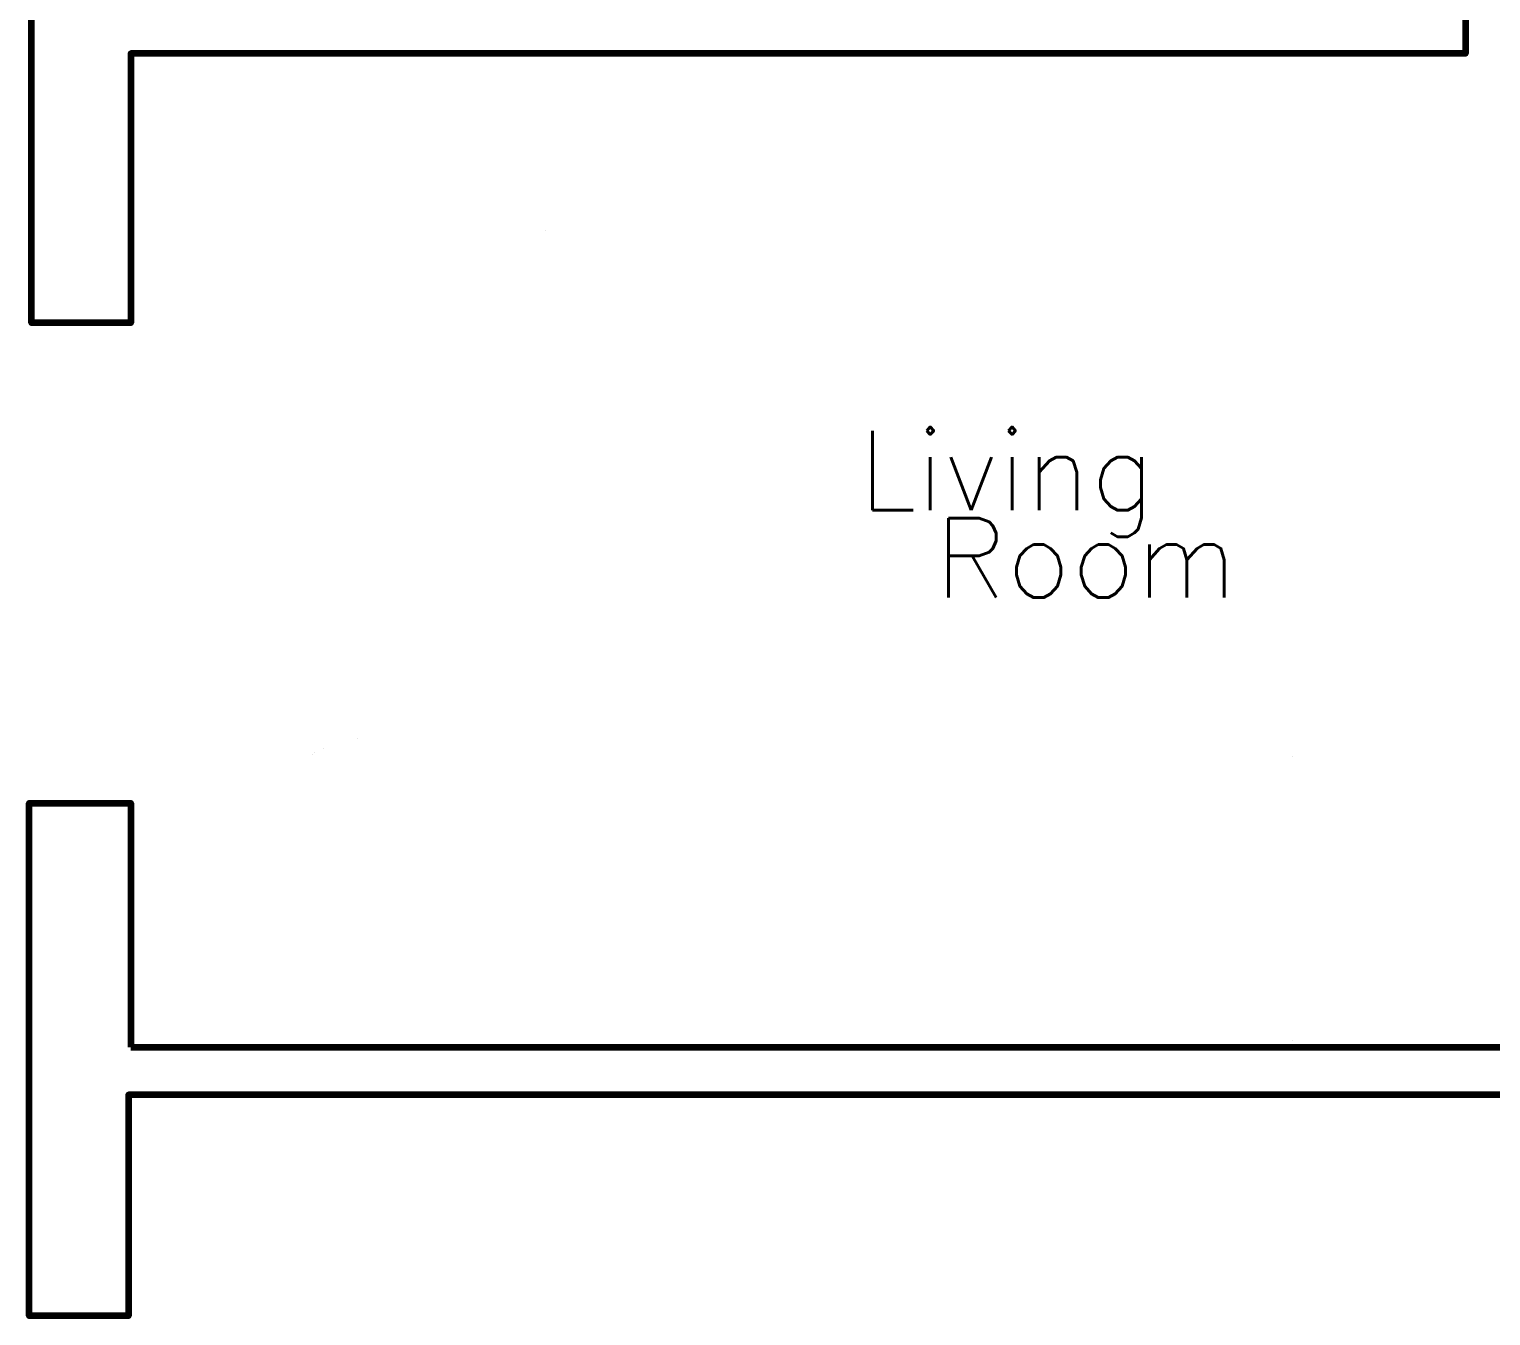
# Model space of a CAD drawing. Header units: metres. Extents: x -7.3 to 2.8, y -2.8 to 6.
# Drawn here: x -7.288 to -3.61, y -0.556 to 2.681 of the extents above; entities that cross this region are included whole.
import ezdxf
from ezdxf.enums import TextEntityAlignment as Align

# ---------------------------------------------------------------- set-up
doc = ezdxf.new("R2010")
doc.units = ezdxf.units.M
doc.header["$LTSCALE"] = 10
doc.layers.get('0').update_dxf_attribs({"linetype": 'CONTINUOUS', "lineweight": 100})
for name, color, linetype, lineweight in [('roomitems', 2, 'CONTINUOUS', 100), ('texts', 5, 'CONTINUOUS', 100), ('walls', 8, 'CONTINUOUS', 100), ('windows', 3, 'CONTINUOUS', 100)]:
    doc.layers.add(name, color=color, linetype=linetype, lineweight=lineweight)
doc.styles.get("Standard").update_dxf_attribs({"font": 'txt', "width": 0.75, "bigfont": 'bigfont.shx'})

# ---------------------------------------------------------------- blocks, each defined once
blk = doc.blocks.new('W-2-1')
at = {"color": 0}
for points, const_width in [([(-503.3, 60), (-604, 60)], 0.01), ([(-604, 60), (-604, 50)], 0.01), ([(-503.3, 60), (-604, 60)], 0.01), ([(-597.3, 60), (-604, 60)], 0.01), ([(-604, 60), (-604, 50)], 0.01), ([(-604, 50), (-604, 40)], 0.01), ([(-604, 50), (-604, 40)], 0.01), ([(-604, 40), (-604, 30)], 0.01), ([(-604, 40), (-604, 30)], 0.01), ([(-590.6, 60), (-597.3, 60)], 0.01), ([(-584, 60), (-590.6, 60)], 0.01), ([(-577.3, 60), (-584, 60)], 0.01), ([(-570.6, 60), (-577.3, 60)], 0.01), ([(-564, 60), (-570.6, 60)], 0.01), ([(-557.3, 60), (-564, 60)], 0.01), ([(-550.6, 60), (-557.3, 60)], 0.01), ([(-544, 60), (-550.6, 60)], 0.01), ([(-537.3, 60), (-544, 60)], 0.01), ([(-530.6, 60), (-537.3, 60)], 0.01), ([(-524, 60), (-530.6, 60)], 0.01), ([(-524, 60), (-524, 60)], 0.01), ([(-402.6, 60), (-503.3, 60)], 0.01), ([(-402.6, 60), (-503.3, 60)], 0.01), ([(-302, 60), (-402.6, 60)], 0.01), ([(-302, 60), (-402.6, 60)], 0.01), ([(-201.3, 60), (-302, 60)], 0.01), ([(-201.3, 60), (-302, 60)], 0.01), ([(-100.7, 60), (-201.3, 60)], 0.01), ([(-100.7, 60), (-201.3, 60)], 0.01), ([(0, 60), (-100.7, 60)], 0.01), ([(0, 60), (-100.7, 60)], 0.01), ([(100.7, 60), (0, 60)], 0.01), ([(100.7, 60), (0, 60)], 0.01), ([(201.3, 60), (100.7, 60)], 0.01), ([(201.3, 60), (100.7, 60)], 0.01), ([(302, 60), (201.3, 60)], 0.01), ([(302, 60), (201.3, 60)], 0.01), ([(402.6, 60), (302, 60)], 0.01), ([(402.6, 60), (302, 60)], 0.01), ([(503.3, 60), (402.6, 60)], 0.01), ([(503.3, 60), (402.6, 60)], 0.01), ([(604, 60), (503.3, 60)], 0.01), ([(604, 60), (503.3, 60)], 0.01), ([(530.6, 60), (524, 60)], 0.01), ([(537.3, 60), (530.6, 60)], 0.01), ([(544, 60), (537.3, 60)], 0.01), ([(550.6, 60), (544, 60)], 0.01), ([(557.3, 60), (550.6, 60)], 0.01), ([(564, 60), (557.3, 60)], 0.01), ([(570.6, 60), (564, 60)], 0.01), ([(577.3, 60), (570.6, 60)], 0.01), ([(584, 60), (577.3, 60)], 0.01), ([(590.6, 60), (584, 60)], 0.01), ([(597.3, 60), (590.6, 60)], 0.01), ([(604, 60), (597.3, 60)], 0.01), ([(604, 50), (604, 60)], 0.01), ([(604, 60), (604, 60)], 0.01), ([(604, 50), (604, 60)], 0.01), ([(604, 40), (604, 50)], 0.01), ([(604, 40), (604, 50)], 0.01), ([(604, 30), (604, 40)], 0.01), ([(604, 30), (604, 40)], 0.01), ([(-604, 30), (-604, 20)], 0.01), ([(-604, 30), (-604, 20)], 0.01), ([(-604, 20), (-604, 10)], 0.01), ([(-604, 20), (-604, 10)], 0.01), ([(-604, 10), (-604, 0)], 0.01), ([(-604, 10), (-604, 0)], 0.01), ([(-604, 0), (-604, -10)], 0.01), ([(-604, 0), (-604, 0)], 0.01), ([(-604, 0), (-503.3, 0)], 0.01), ([(-604, 0), (-604, -10)], 0.01), ([(-604, 0), (-604, 0)], 0.04), ([(-604, 0), (-597.3, 0)], 0.04), ([(-597.3, 0), (-590.6, 0)], 0.04), ([(-590.6, 0), (-584, 0)], 0.04), ([(-584, 0), (-577.3, 0)], 0.04), ([(-577.3, 0), (-570.6, 0)], 0.04), ([(-570.6, 0), (-564, 0)], 0.04), ([(-564, 0), (-557.3, 0)], 0.04), ([(-557.3, 0), (-550.6, 0)], 0.04), ([(-550.6, 0), (-544, 0)], 0.04), ([(-544, 0), (-537.3, 0)], 0.04), ([(-537.3, 0), (-530.6, 0)], 0.04), ([(-530.6, 0), (-524, 0)], 0.04), ([(-503.3, 0), (-402.6, 0)], 0.01), ([(-402.6, 0), (-302, 0)], 0.01), ([(-302, 0), (-201.3, 0)], 0.01), ([(-201.3, 0), (-100.7, 0)], 0.01), ([(-100.7, 0), (0, 0)], 0.01), ([(0, 0), (100.7, 0)], 0.01), ([(100.7, 0), (201.3, 0)], 0.01), ([(201.3, 0), (302, 0)], 0.01), ([(302, 0), (402.6, 0)], 0.01), ([(402.6, 0), (503.3, 0)], 0.01), ([(503.3, 0), (604, 0)], 0.01), ([(524, 0), (524, 0)], 0.04), ([(524, 0), (530.6, 0)], 0.04), ([(530.6, 0), (537.3, 0)], 0.04), ([(537.3, 0), (544, 0)], 0.04), ([(544, 0), (550.6, 0)], 0.04), ([(550.6, 0), (557.3, 0)], 0.04), ([(557.3, 0), (564, 0)], 0.04), ([(564, 0), (570.6, 0)], 0.04), ([(570.6, 0), (577.3, 0)], 0.04), ([(577.3, 0), (584, 0)], 0.04), ([(584, 0), (590.6, 0)], 0.04), ([(590.6, 0), (597.3, 0)], 0.04), ([(597.3, 0), (604, 0)], 0.04), ([(604, 20), (604, 30)], 0.01), ([(604, 20), (604, 30)], 0.01), ([(604, 10), (604, 20)], 0.01), ([(604, 10), (604, 20)], 0.01), ([(604, 0), (604, 10)], 0.01), ([(604, 0), (604, 10)], 0.01), ([(604, -10), (604, 0)], 0.01), ([(604, -10), (604, 0)], 0.01), ([(-604, -10), (-604, -20)], 0.01), ([(-604, -10), (-604, -20)], 0.01), ([(-604, -20), (-604, -30)], 0.01), ([(-604, -20), (-604, -30)], 0.01), ([(-604, -30), (-604, -40)], 0.01), ([(-604, -30), (-604, -40)], 0.01), ([(604, -20), (604, -10)], 0.01), ([(604, -20), (604, -10)], 0.01), ([(604, -30), (604, -20)], 0.01), ([(604, -30), (604, -20)], 0.01), ([(604, -40), (604, -30)], 0.01), ([(604, -40), (604, -30)], 0.01), ([(-604, -40), (-604, -50)], 0.01), ([(-604, -40), (-604, -50)], 0.01), ([(-604, -50), (-604, -60)], 0.01), ([(-604, -50), (-604, -60)], 0.01), ([(-604, -60), (-604, -60)], 0.01), ([(-604, -60), (-503.3, -60)], 0.01), ([(-604, -60), (-604, -60)], 0.01), ([(-604, -60), (-604, -60)], 0.01), ([(-604, -60), (-604, -60)], 0.01), ([(-604, -60), (-604, -60)], 0.01), ([(-604, -60), (-604, -60)], 0.01), ([(-604, -60), (-604, -60)], 0.01), ([(-604, -60), (-604, -60)], 0.01), ([(-604, -60), (-604, -60)], 0.01), ([(-604, -60), (-604, -60)], 0.01), ([(-604, -60), (-604, -60)], 0.01), ([(-604, -60), (-604, -60)], 0.01), ([(-604, -60), (-604, -60)], 0.01), ([(-604, -60), (-604, -60)], 0.01), ([(-604, -60), (-604, -60)], 0.01), ([(-604, -60), (-604, -60)], 0.01), ([(-604, -60), (-503.3, -60)], 0.01), ([(-604, -60), (-597.3, -60)], 0.01), ([(-597.3, -60), (-590.6, -60)], 0.01), ([(-590.6, -60), (-584, -60)], 0.01), ([(-584, -60), (-577.3, -60)], 0.01), ([(-577.3, -60), (-570.6, -60)], 0.01), ([(-570.6, -60), (-564, -60)], 0.01), ([(-564, -60), (-557.3, -60)], 0.01), ([(-557.3, -60), (-550.6, -60)], 0.01), ([(-550.6, -60), (-544, -60)], 0.01), ([(-544, -60), (-537.3, -60)], 0.01), ([(-537.3, -60), (-530.6, -60)], 0.01), ([(-530.6, -60), (-524, -60)], 0.01), ([(-503.3, -60), (-402.6, -60)], 0.01), ([(-503.3, -60), (-402.6, -60)], 0.01), ([(-402.6, -60), (-302, -60)], 0.01), ([(-402.6, -60), (-302, -60)], 0.01), ([(-302, -60), (-201.3, -60)], 0.01), ([(-302, -60), (-201.3, -60)], 0.01), ([(-201.3, -60), (-100.7, -60)], 0.01), ([(-201.3, -60), (-100.7, -60)], 0.01), ([(-100.7, -60), (0, -60)], 0.01), ([(-100.7, -60), (0, -60)], 0.01), ([(0, -60), (100.7, -60)], 0.01), ([(0, -60), (100.7, -60)], 0.01), ([(100.7, -60), (201.3, -60)], 0.01), ([(100.7, -60), (201.3, -60)], 0.01), ([(201.3, -60), (302, -60)], 0.01), ([(201.3, -60), (302, -60)], 0.01), ([(302, -60), (402.6, -60)], 0.01), ([(302, -60), (402.6, -60)], 0.01), ([(402.6, -60), (503.3, -60)], 0.01), ([(402.6, -60), (503.3, -60)], 0.01), ([(503.3, -60), (604, -60)], 0.01), ([(503.3, -60), (604, -60)], 0.01), ([(524, -60), (524, -60)], 0.01), ([(524, -60), (530.6, -60)], 0.01), ([(530.6, -60), (537.3, -60)], 0.01), ([(537.3, -60), (544, -60)], 0.01), ([(544, -60), (550.6, -60)], 0.01), ([(550.6, -60), (557.3, -60)], 0.01), ([(557.3, -60), (564, -60)], 0.01), ([(564, -60), (570.6, -60)], 0.01), ([(570.6, -60), (577.3, -60)], 0.01), ([(577.3, -60), (584, -60)], 0.01), ([(584, -60), (590.6, -60)], 0.01), ([(590.6, -60), (597.3, -60)], 0.01), ([(597.3, -60), (604, -60)], 0.01), ([(604, -50), (604, -40)], 0.01), ([(604, -50), (604, -40)], 0.01), ([(604, -60), (604, -50)], 0.01), ([(604, -60), (604, -50)], 0.01)]:
    blk.add_lwpolyline(points, dxfattribs=dict(at, const_width=const_width))
blk = doc.blocks.new('F-2-0')
at = {"color": 0, "const_width": 0.01}
for points in [[(-1235.6, 369), (-1236.4, 365.1)], [(-1234.3, 372.6), (-1235.6, 369)], [(-1232.5, 376), (-1234.3, 372.6)], [(-1230.3, 379.2), (-1232.5, 376)], [(-1227.6, 382), (-1230.3, 379.2)], [(-1224.6, 384.5), (-1227.6, 382)], [(-1221.3, 386.6), (-1224.6, 384.5)], [(-1217.7, 388.3), (-1221.3, 386.6)], [(-1213.8, 389.6), (-1217.7, 388.3)], [(-1209.6, 390.3), (-1213.8, 389.6)], [(-1205.3, 390.6), (-1209.6, 390.3)], [(-1199.7, 390.6), (-1205.3, 390.6)], [(-1194, 390.6), (-1199.7, 390.6)], [(-1188.4, 390.6), (-1194, 390.6)], [(-1182.7, 390.6), (-1188.4, 390.6)], [(-1177.1, 390.6), (-1182.7, 390.6)], [(-1171.4, 390.6), (-1177.1, 390.6)], [(-1165.8, 390.6), (-1171.4, 390.6)], [(-1160.1, 390.6), (-1165.8, 390.6)], [(-1154.5, 390.6), (-1160.1, 390.6)], [(-1148.8, 390.6), (-1154.5, 390.6)], [(-1143.2, 390.6), (-1148.8, 390.6)], [(-1137.5, 390.6), (-1143.2, 390.6)], [(-1137.5, 390.6), (-1137.5, 390.6)], [(-1137.5, 390.6), (-948.1, 390.6)], [(-1137.5, 382.8), (-1137.5, 390.6)], [(-1137.5, 390.6), (-1137.5, 390.6)], [(-1137.5, 390.6), (-1137.5, 390.6)], [(-1137.5, 328), (-1137.5, 390.6)], [(-1137.5, 375), (-1137.5, 382.8)], [(-1137.5, 367.2), (-1137.5, 375)], [(-948.1, 390.6), (-758.6, 390.6)], [(-758.6, 390.6), (-569.1, 390.6)], [(-569.1, 390.6), (-379.6, 390.6)], [(-379.6, 390.6), (-190.1, 390.6)], [(-190.1, 390.6), (-0.6, 390.6)], [(-0.6, 390.6), (188.9, 390.6)], [(188.9, 390.6), (378.3, 390.6)], [(378.3, 390.6), (567.8, 390.6)], [(567.8, 390.6), (757.3, 390.6)], [(757.3, 390.6), (946.8, 390.6)], [(946.8, 390.6), (1136.3, 390.6)], [(1136.3, 390.6), (1136.3, 382.8)], [(1136.3, 382.8), (1136.3, 375)], [(1136.3, 375), (1136.3, 367.2)], [(1137.5, 328), (1137.5, 390.6)], [(1137.5, 390.6), (1143.2, 390.6)], [(1143.2, 390.6), (1148.8, 390.6)], [(1148.8, 390.6), (1154.5, 390.6)], [(1154.5, 390.6), (1160.1, 390.6)], [(1160.1, 390.6), (1165.8, 390.6)], [(1165.8, 390.6), (1171.4, 390.6)], [(1171.4, 390.6), (1177.1, 390.6)], [(1177.1, 390.6), (1182.7, 390.6)], [(1182.7, 390.6), (1188.4, 390.6)], [(1188.4, 390.6), (1194, 390.6)], [(1194, 390.6), (1199.7, 390.6)], [(1199.7, 390.6), (1205.3, 390.6)], [(1205.3, 390.6), (1209.6, 390.3)], [(1209.6, 390.3), (1213.8, 389.6)], [(1213.8, 389.6), (1217.7, 388.3)], [(1217.7, 388.3), (1221.3, 386.6)], [(1221.3, 386.6), (1224.6, 384.5)], [(1224.6, 384.5), (1227.6, 382)], [(1227.6, 382), (1230.3, 379.2)], [(1230.3, 379.2), (1232.5, 376)], [(1232.5, 376), (1234.3, 372.6)], [(1234.3, 372.6), (1235.6, 369)], [(1235.6, 369), (1236.4, 365.1)], [(-1236.4, 365.1), (-1236.7, 361)], [(-1236.7, 361), (-1236.7, 303.4)], [(-1137.5, 359.4), (-1137.5, 367.2)], [(-1137.5, 351.6), (-1137.5, 359.4)], [(-1137.5, 343.8), (-1137.5, 351.6)], [(-1137.5, 336), (-1137.5, 343.8)], [(-1137.5, 328.3), (-1137.5, 336)], [(1136.3, 367.2), (1136.3, 359.4)], [(1136.3, 359.4), (1136.3, 351.6)], [(1136.3, 351.6), (1136.3, 343.8)], [(1136.3, 343.8), (1136.3, 336)], [(1136.3, 336), (1136.3, 328.3)], [(1236.4, 365.1), (1236.7, 361)], [(1236.7, 361), (1236.7, 303.4)], [(-1236.7, 303.4), (-1236.7, 245.8)], [(-1137.5, 320.5), (-1137.5, 328.3)], [(-1137.5, 265.3), (-1137.5, 328)], [(-1137.5, 312.7), (-1137.5, 320.5)], [(-1137.5, 304.9), (-1137.5, 312.7)], [(-1137.5, 297.1), (-1137.5, 304.9)], [(-948.1, 297.1), (-1137.5, 297.1)], [(-1137.5, 297.1), (-1137.5, 297.1)], [(-1137.5, 297.1), (-948.1, 297.1)], [(-1137.4, 297.1), (-1137.5, 297.1)], [(-1137.5, 297.1), (-1137.5, 297.1)], [(-1137.5, 297.1), (-1137.5, 297.1)], [(-1137.3, 297.1), (-1137.4, 297.1)], [(-1137.2, 297.1), (-1137.3, 297.1)], [(-1137.1, 297.1), (-1137.2, 297.1)], [(-1137, 297.1), (-1137.1, 297.1)], [(-1136.9, 297.1), (-1137, 297.1)], [(-1136.8, 297.1), (-1136.9, 297.1)], [(-1136.7, 297.1), (-1136.8, 297.1)], [(-1136.6, 297.1), (-1136.7, 297.1)], [(-1136.5, 297.1), (-1136.6, 297.1)], [(-1136.4, 297.1), (-1136.5, 297.1)], [(-1136.3, 297.1), (-1136.4, 297.1)], [(-1136.3, 242.3), (-1136.3, 297.1)], [(-1136.3, 297.1), (-1136.3, 297.1)], [(-1136.3, 297.1), (-1136.3, 297.1)], [(-1136.3, 297.1), (-1136.3, 297.1)], [(-1136.3, 297.1), (-1136.3, 297.1)], [(-1136.3, 297.1), (-1136.3, 297.1)], [(-1136.3, 297.1), (-1136.3, 297.1)], [(-1136.3, 297.1), (-1136.3, 297.1)], [(-1136.3, 297.1), (-1136.3, 297.1)], [(-1136.3, 297.1), (-1136.3, 297.1)], [(-1136.3, 297.1), (-1136.3, 297.1)], [(-1136.3, 297.1), (-1136.3, 297.1)], [(-1136.3, 297.1), (-1136.3, 297.1)], [(-758.6, 297.1), (-948.1, 297.1)], [(-948.1, 297.1), (-758.6, 297.1)], [(-569.1, 297.1), (-758.6, 297.1)], [(-758.6, 297.1), (-569.1, 297.1)], [(-379.6, 297.1), (-569.1, 297.1)], [(-569.1, 297.1), (-379.6, 297.1)], [(-190.1, 297.1), (-379.6, 297.1)], [(-379.6, 297.1), (-190.1, 297.1)], [(-379.2, 239.8), (-379.2, 297.1)], [(-0.6, 297.1), (-190.1, 297.1)], [(-190.1, 297.1), (-0.6, 297.1)], [(188.9, 297.1), (-0.6, 297.1)], [(-0.6, 297.1), (188.9, 297.1)], [(378.3, 297.1), (188.9, 297.1)], [(188.9, 297.1), (378.3, 297.1)], [(567.8, 297.1), (378.3, 297.1)], [(378.3, 297.1), (567.8, 297.1)], [(379.2, 239.8), (379.2, 297.1)], [(757.3, 297.1), (567.8, 297.1)], [(567.8, 297.1), (757.3, 297.1)], [(946.8, 297.1), (757.3, 297.1)], [(757.3, 297.1), (946.8, 297.1)], [(1136.3, 297.1), (946.8, 297.1)], [(946.8, 297.1), (1136.3, 297.1)], [(1136.3, 328.3), (1136.3, 320.5)], [(1136.3, 320.5), (1136.3, 312.7)], [(1136.3, 312.7), (1136.3, 304.9)], [(1136.3, 304.9), (1136.3, 297.1)], [(1136.3, 297.1), (1136.3, 242.3)], [(1137.5, 265.3), (1137.5, 328)], [(1236.7, 303.4), (1236.7, 245.8)], [(-1137.5, 202.7), (-1137.5, 265.3)], [(1137.5, 202.7), (1137.5, 265.3)], [(-1236.7, 245.8), (-1236.7, 188.2)], [(-1136.3, 187.6), (-1136.3, 242.3)], [(-379.2, 182.5), (-379.2, 239.8)], [(379.2, 182.5), (379.2, 239.8)], [(1136.3, 242.3), (1136.3, 187.6)], [(1236.7, 245.8), (1236.7, 188.2)], [(-1236.7, 188.2), (-1236.7, 130.6)], [(-1137.5, 140.1), (-1137.5, 202.7)], [(-1136.3, 132.9), (-1136.3, 187.6)], [(1136.3, 187.6), (1136.3, 132.9)], [(1137.5, 140.1), (1137.5, 202.7)], [(1236.7, 188.2), (1236.7, 130.6)], [(-379.2, 125.2), (-379.2, 182.5)], [(379.2, 125.2), (379.2, 182.5)], [(-1236.7, 130.6), (-1236.7, 73)], [(-1137.5, 77.4), (-1137.5, 140.1)], [(-1136.3, 78.1), (-1136.3, 132.9)], [(-379.2, 67.9), (-379.2, 125.2)], [(379.2, 67.9), (379.2, 125.2)], [(1136.3, 132.9), (1136.3, 78.1)], [(1137.5, 77.4), (1137.5, 140.1)], [(1236.7, 130.6), (1236.7, 73)], [(-1137.5, 14.8), (-1137.5, 77.4)], [(-1136.3, 23.4), (-1136.3, 78.1)], [(1136.3, 78.1), (1136.3, 23.4)], [(1137.5, 14.8), (1137.5, 77.4)], [(-1236.7, 73), (-1236.7, 15.4)], [(-379.2, 10.6), (-379.2, 67.9)], [(379.2, 10.6), (379.2, 67.9)], [(1236.7, 73), (1236.7, 15.4)], [(-1236.7, 15.4), (-1236.7, -42.2)], [(-1137.5, -47.8), (-1137.5, 14.8)], [(-1136.3, -31.4), (-1136.3, 23.4)], [(-379.2, -46.8), (-379.2, 10.6)], [(379.2, -46.8), (379.2, 10.6)], [(1136.3, 23.4), (1136.3, -31.4)], [(1137.5, -47.8), (1137.5, 14.8)], [(1236.7, 15.4), (1236.7, -42.2)], [(-1136.3, -86.1), (-1136.3, -31.4)], [(1136.3, -31.4), (1136.3, -86.1)], [(-1236.7, -42.2), (-1236.7, -99.8)], [(-1137.5, -110.5), (-1137.5, -47.8)], [(-379.2, -104.1), (-379.2, -46.8)], [(379.2, -104.1), (379.2, -46.8)], [(1137.5, -110.5), (1137.5, -47.8)], [(1236.7, -42.2), (1236.7, -99.8)], [(-1236.7, -99.8), (-1236.7, -157.4)], [(-1136.3, -140.9), (-1136.3, -86.1)], [(-379.2, -161.4), (-379.2, -104.1)], [(379.2, -161.4), (379.2, -104.1)], [(1136.3, -86.1), (1136.3, -140.9)], [(1236.7, -99.8), (1236.7, -157.4)], [(-1137.5, -173.1), (-1137.5, -110.5)], [(-1136.3, -195.6), (-1136.3, -140.9)], [(1136.3, -140.9), (1136.3, -195.6)], [(1137.5, -173.1), (1137.5, -110.5)], [(-1236.7, -157.4), (-1236.7, -215)], [(-1137.5, -235.7), (-1137.5, -173.1)], [(-379.2, -218.7), (-379.2, -161.4)], [(379.2, -218.7), (379.2, -161.4)], [(1137.5, -235.7), (1137.5, -173.1)], [(1236.7, -157.4), (1236.7, -215)], [(-1236.7, -215), (-1236.7, -272.6)], [(-1136.3, -250.3), (-1136.3, -195.6)], [(-379.2, -276), (-379.2, -218.7)], [(379.2, -276), (379.2, -218.7)], [(1136.3, -195.6), (1136.3, -250.3)], [(1236.7, -215), (1236.7, -272.6)], [(-1137.5, -298.4), (-1137.5, -235.7)], [(-1136.3, -305.1), (-1136.3, -250.3)], [(1136.3, -250.3), (1136.3, -305.1)], [(1137.5, -298.4), (1137.5, -235.7)], [(-1236.7, -272.6), (-1236.7, -330.2)], [(-379.2, -333.3), (-379.2, -276)], [(379.2, -333.3), (379.2, -276)], [(1236.7, -272.6), (1236.7, -330.2)], [(-1236.7, -330.2), (-1236.4, -334.3)], [(-1137.5, -361), (-1137.5, -298.4)], [(-1136.3, -359.8), (-1136.3, -305.1)], [(1136.3, -305.1), (1136.3, -359.8)], [(1137.5, -361), (1137.5, -298.4)], [(1236.7, -330.2), (1236.4, -334.3)], [(-1236.4, -334.3), (-1235.6, -338.2)], [(-1235.6, -338.2), (-1234.3, -341.8)], [(-1234.3, -341.8), (-1232.5, -345.3)], [(-1232.5, -345.3), (-1230.3, -348.4)], [(-1230.3, -348.4), (-1227.6, -351.2)], [(-1227.6, -351.2), (-1224.6, -353.7)], [(-1224.6, -353.7), (-1221.3, -355.8)], [(-1221.3, -355.8), (-1217.7, -357.5)], [(-1217.7, -357.5), (-1213.8, -358.8)], [(-1213.8, -358.8), (-1209.6, -359.6)], [(-1209.6, -359.6), (-1205.3, -359.8)], [(-1205.3, -359.8), (-1205.3, -359.9)], [(-1205.3, -359.9), (-1205.3, -360)], [(-1205.3, -360), (-1205.3, -360.1)], [(-1205.3, -360.1), (-1205.3, -360.2)], [(-1205.3, -360.2), (-1205.3, -360.3)], [(-1205.3, -360.3), (-1205.3, -360.4)], [(-1205.3, -360.4), (-1205.3, -360.5)], [(-1205.3, -360.5), (-1205.3, -360.6)], [(-1205.3, -360.6), (-1205.3, -360.7)], [(-1205.3, -360.7), (-1205.3, -360.8)], [(-1205.3, -360.8), (-1205.3, -360.9)], [(-1205.3, -360.9), (-1205.3, -361)], [(-1205.3, -361), (-1205.3, -361)], [(-1205.3, -361), (-1199.7, -361)], [(-1205.3, -361), (-1205.3, -361)], [(-1205.3, -361), (-1205.3, -361)], [(-1199.7, -361), (-1194, -361)], [(-1194, -361), (-1188.4, -361)], [(-1188.4, -361), (-1182.7, -361)], [(-1182.7, -361), (-1177.1, -361)], [(-1177.1, -361), (-1171.4, -361)], [(-1171.4, -361), (-1165.8, -361)], [(-1165.8, -361), (-1160.1, -361)], [(-1160.1, -361), (-1154.5, -361)], [(-1154.5, -361), (-1148.8, -361)], [(-1148.8, -361), (-1143.2, -361)], [(-1143.2, -361), (-1137.5, -361)], [(-1136, -363.9), (-1136.3, -359.8)], [(-1135.2, -367.8), (-1136, -363.9)], [(-1133.8, -371.4), (-1135.2, -367.8)], [(-379.2, -390.6), (-379.2, -333.3)], [(379.2, -390.6), (379.2, -333.3)], [(1135.2, -367.8), (1133.8, -371.4)], [(1136, -363.9), (1135.2, -367.8)], [(1136.3, -359.8), (1136, -363.9)], [(1143.2, -361), (1137.5, -361)], [(1148.8, -361), (1143.2, -361)], [(1154.5, -361), (1148.8, -361)], [(1160.1, -361), (1154.5, -361)], [(1165.8, -361), (1160.1, -361)], [(1171.4, -361), (1165.8, -361)], [(1177.1, -361), (1171.4, -361)], [(1182.7, -361), (1177.1, -361)], [(1188.4, -361), (1182.7, -361)], [(1194, -361), (1188.4, -361)], [(1199.7, -361), (1194, -361)], [(1205.3, -361), (1199.7, -361)], [(1209.6, -359.6), (1205.3, -359.8)], [(1205.3, -359.8), (1205.3, -359.9)], [(1205.3, -359.9), (1205.3, -360)], [(1205.3, -360), (1205.3, -360.1)], [(1205.3, -360.1), (1205.3, -360.2)], [(1205.3, -360.2), (1205.3, -360.3)], [(1205.3, -360.3), (1205.3, -360.4)], [(1205.3, -360.4), (1205.3, -360.5)], [(1205.3, -360.5), (1205.3, -360.6)], [(1205.3, -360.6), (1205.3, -360.7)], [(1205.3, -360.7), (1205.3, -360.8)], [(1205.3, -360.8), (1205.3, -360.9)], [(1205.3, -360.9), (1205.3, -361)], [(1205.3, -361), (1205.3, -361)], [(1205.3, -361), (1205.3, -361)], [(1205.3, -361), (1205.3, -361)], [(1213.8, -358.8), (1209.6, -359.6)], [(1217.7, -357.5), (1213.8, -358.8)], [(1221.3, -355.8), (1217.7, -357.5)], [(1224.6, -353.7), (1221.3, -355.8)], [(1227.6, -351.2), (1224.6, -353.7)], [(1230.3, -348.4), (1227.6, -351.2)], [(1232.5, -345.3), (1230.3, -348.4)], [(1234.3, -341.8), (1232.5, -345.3)], [(1235.6, -338.2), (1234.3, -341.8)], [(1236.4, -334.3), (1235.6, -338.2)], [(-1132, -374.9), (-1133.8, -371.4)], [(-1129.8, -378), (-1132, -374.9)], [(-1127.2, -380.8), (-1129.8, -378)], [(-1124.2, -383.3), (-1127.2, -380.8)], [(-1120.8, -385.4), (-1124.2, -383.3)], [(-1117.2, -387.1), (-1120.8, -385.4)], [(-1113.3, -388.4), (-1117.2, -387.1)], [(-1109.2, -389.1), (-1113.3, -388.4)], [(-1104.9, -389.4), (-1109.2, -389.1)], [(-920.7, -389.4), (-1104.9, -389.4)], [(-736.6, -389.4), (-920.7, -389.4)], [(-552.4, -389.4), (-736.6, -389.4)], [(-368.3, -389.4), (-552.4, -389.4)], [(-379.2, -390.6), (-379.2, -390.6)], [(-184.1, -389.4), (-368.3, -389.4)], [(0, -389.4), (-184.1, -389.4)], [(184.1, -389.4), (0, -389.4)], [(368.3, -389.4), (184.1, -389.4)], [(552.4, -389.4), (368.3, -389.4)], [(379.2, -390.6), (379.2, -390.6)], [(736.6, -389.4), (552.4, -389.4)], [(920.7, -389.4), (736.6, -389.4)], [(1104.9, -389.4), (920.7, -389.4)], [(1109.2, -389.1), (1104.9, -389.4)], [(1113.3, -388.4), (1109.2, -389.1)], [(1117.2, -387.1), (1113.3, -388.4)], [(1120.8, -385.4), (1117.2, -387.1)], [(1124.2, -383.3), (1120.8, -385.4)], [(1127.2, -380.8), (1124.2, -383.3)], [(1129.8, -378), (1127.2, -380.8)], [(1132, -374.9), (1129.8, -378)], [(1133.8, -371.4), (1132, -374.9)]]:
    blk.add_lwpolyline(points, dxfattribs=at)
blk = doc.blocks.new('F-2-1')
at = {"color": 0, "const_width": 0.01}
for points in [[(-1051.3, 210), (-1051.3, 210)], [(-1051.3, 210), (-876.1, 210)], [(-1051.3, 176.7), (-1051.3, 210)], [(-1051.3, 210), (-1051.3, 210)], [(-1051.3, 210), (-1051.3, 210)], [(-876.1, 210), (-700.9, 210)], [(-700.9, 210), (-525.7, 210)], [(-525.7, 210), (-350.4, 210)], [(-350.4, 210), (-175.2, 210)], [(-175.2, 210), (0, 210)], [(0, 210), (175.2, 210)], [(175.2, 210), (350.4, 210)], [(350.4, 210), (525.7, 210)], [(525.7, 210), (700.9, 210)], [(700.9, 210), (876.1, 210)], [(876.1, 210), (1051.3, 210)], [(1051.3, 210), (1051.3, 176.7)], [(-1051.3, 143.3), (-1051.3, 176.7)], [(1051.3, 176.7), (1051.3, 143.3)], [(-1051.3, 110), (-1051.3, 143.3)], [(1051.3, 143.3), (1051.3, 110)], [(-1051.3, 76.7), (-1051.3, 110)], [(-1051.3, 43.3), (-1051.3, 76.7)], [(1051.3, 110), (1051.3, 76.7)], [(1051.3, 76.7), (1051.3, 43.3)], [(-1051.3, 10), (-1051.3, 43.3)], [(1051.3, 43.3), (1051.3, 10)], [(-1051.3, -23.3), (-1051.3, 10)], [(1051.3, 10), (1051.3, -23.3)], [(-1051.3, -56.7), (-1051.3, -23.3)], [(1051.3, -23.3), (1051.3, -56.7)], [(-1051.3, -90), (-1051.3, -56.7)], [(1051.3, -56.7), (1051.3, -90)], [(-1051.3, -123.3), (-1051.3, -90)], [(1051.3, -90), (1051.3, -123.3)], [(-1051.3, -156.7), (-1051.3, -123.3)], [(1051.3, -123.3), (1051.3, -156.7)], [(-1051.3, -190), (-1051.3, -156.7)], [(1051.3, -156.7), (1051.3, -190)], [(-876.1, -190), (-1051.3, -190)], [(-1051.3, -190), (-1051.3, -190)], [(-1051.3, -190), (-876.1, -190)], [(-1051.3, -191.7), (-1051.3, -190)], [(-1051.3, -190), (-1051.3, -190)], [(-1051.3, -190), (-1051.3, -190)], [(-1051.3, -193.3), (-1051.3, -191.7)], [(-1051.3, -195), (-1051.3, -193.3)], [(-1051.3, -196.7), (-1051.3, -195)], [(-1051.3, -198.3), (-1051.3, -196.7)], [(-1051.3, -200), (-1051.3, -198.3)], [(-1051.3, -201.7), (-1051.3, -200)], [(-1051.3, -203.3), (-1051.3, -201.7)], [(-1051.3, -205), (-1051.3, -203.3)], [(-1051.3, -206.7), (-1051.3, -205)], [(-1051.3, -208.3), (-1051.3, -206.7)], [(-1051.3, -210), (-1051.3, -208.3)], [(-876.1, -210), (-1051.3, -210)], [(-700.9, -190), (-876.1, -190)], [(-876.1, -190), (-700.9, -190)], [(-700.9, -210), (-876.1, -210)], [(-710.2, -220.3), (-710, -219.6)], [(-710.2, -221), (-710.2, -220.3)], [(-710, -219.6), (-709.8, -219)], [(-709.8, -219), (-709.5, -218.4)], [(-709.5, -218.4), (-709.1, -217.8)], [(-709.1, -217.8), (-708.6, -217.4)], [(-708.6, -217.4), (-708.1, -217)], [(-708.1, -217), (-707.5, -216.6)], [(-707.5, -216.6), (-706.8, -216.4)], [(-706.8, -216.4), (-706, -216.2)], [(-706, -216.2), (-705.2, -216)], [(-705.2, -216), (-704.4, -216)], [(-704.4, -216), (-704.4, -216)], [(-704.4, -216), (-702.8, -216)], [(-704.4, -216), (-704.4, -216)], [(-704.4, -216), (-704.4, -216)], [(-704.4, -216), (-704.4, -216)], [(-704.4, -216), (-704.4, -216)], [(-704.4, -216), (-704.4, -216)], [(-704.4, -216), (-704.4, -216)], [(-704.4, -216), (-704.4, -216)], [(-704.4, -216), (-704.4, -216)], [(-704.4, -216), (-704.4, -216)], [(-704.4, -216), (-704.4, -216)], [(-704.4, -216), (-704.4, -216)], [(-704.4, -216), (-704.4, -216)], [(-704.4, -216), (-704.4, -216)], [(-704.4, -216), (-704.4, -216)], [(-702.8, -216), (-701.3, -216)], [(-701.3, -216), (-699.7, -216)], [(-525.7, -190), (-700.9, -190)], [(-700.9, -190), (-525.7, -190)], [(-525.7, -210), (-700.9, -210)], [(-700.9, -210), (-700.9, -210)], [(-700.9, -210), (-699.9, -210)], [(-700.9, -210.5), (-700.9, -210)], [(-700.9, -210), (-700.9, -210)], [(-700.9, -210), (-700.9, -210)], [(-700.9, -211), (-700.9, -210.5)], [(-700.9, -211.5), (-700.9, -211)], [(-700.9, -212), (-700.9, -211.5)], [(-700.9, -212.5), (-700.9, -212)], [(-700.9, -213), (-700.9, -212.5)], [(-700.9, -213.5), (-700.9, -213)], [(-700.9, -214), (-700.9, -213.5)], [(-700.9, -214.5), (-700.9, -214)], [(-700.9, -215), (-700.9, -214.5)], [(-700.9, -215.5), (-700.9, -215)], [(-700.9, -216), (-700.9, -215.5)], [(-699.9, -216), (-700.9, -216)], [(-699.9, -210), (-698.9, -210)], [(-698.9, -216), (-699.9, -216)], [(-699.7, -216), (-698.2, -216)], [(-698.9, -210), (-698, -210)], [(-698, -216), (-698.9, -216)], [(-698.2, -216), (-696.6, -216)], [(-698, -210), (-697, -210)], [(-697, -216), (-698, -216)], [(-697, -210), (-696, -210)], [(-696, -216), (-697, -216)], [(-696.6, -216), (-695, -216)], [(-696, -210), (-695, -210)], [(-695, -216), (-696, -216)], [(-695, -210), (-694.1, -210)], [(-694.1, -216), (-695, -216)], [(-695, -216), (-693.5, -216)], [(-694.1, -210), (-693.1, -210)], [(-693.1, -216), (-694.1, -216)], [(-693.5, -216), (-691.9, -216)], [(-693.1, -210), (-692.1, -210)], [(-692.1, -216), (-693.1, -216)], [(-692.1, -210), (-691.1, -210)], [(-691.1, -216), (-692.1, -216)], [(-691.9, -216), (-690.4, -216)], [(-691.1, -210), (-690.2, -210)], [(-690.2, -216), (-691.1, -216)], [(-690.4, -216), (-688.8, -216)], [(-690.2, -210), (-689.2, -210)], [(-689.2, -216), (-690.2, -216)], [(-689.2, -210), (-689.2, -210.5)], [(-689.2, -210.5), (-689.2, -211)], [(-689.2, -211), (-689.2, -211.5)], [(-689.2, -211.5), (-689.2, -212)], [(-689.2, -212), (-689.2, -212.5)], [(-689.2, -212.5), (-689.2, -213)], [(-689.2, -213), (-689.2, -213.5)], [(-689.2, -213.5), (-689.2, -214)], [(-689.2, -214), (-689.2, -214.5)], [(-689.2, -214.5), (-689.2, -215)], [(-689.2, -215), (-689.2, -215.5)], [(-689.2, -215.5), (-689.2, -216)], [(-688.8, -216), (-687.2, -216)], [(-687.2, -216), (-685.7, -216)], [(-685.7, -216), (-684.8, -216)], [(-684.8, -216), (-684, -216.2)], [(-684, -216.2), (-683.3, -216.4)], [(-683.3, -216.4), (-682.6, -216.6)], [(-682.6, -216.6), (-682, -217)], [(-682, -217), (-681.5, -217.4)], [(-681.5, -217.4), (-681, -217.8)], [(-681, -217.8), (-680.6, -218.4)], [(-680.6, -218.4), (-680.3, -219)], [(-680.3, -219), (-680, -219.6)], [(-680, -219.6), (-679.9, -220.3)], [(-679.9, -220.3), (-679.9, -221)], [(-350.4, -190), (-525.7, -190)], [(-525.7, -190), (-350.4, -190)], [(-350.4, -210), (-525.7, -210)], [(-175.2, -190), (-350.4, -190)], [(-350.4, -190), (-175.2, -190)], [(-175.2, -210), (-350.4, -210)], [(-338.8, -191.7), (-338.8, -190)], [(-338.8, -193.3), (-338.8, -191.7)], [(-338.8, -195), (-338.8, -193.3)], [(-338.8, -196.7), (-338.8, -195)], [(-338.8, -198.3), (-338.8, -196.7)], [(-338.8, -200), (-338.8, -198.3)], [(-338.8, -201.7), (-338.8, -200)], [(-338.8, -203.3), (-338.8, -201.7)], [(-338.8, -205), (-338.8, -203.3)], [(-338.8, -206.7), (-338.8, -205)], [(-338.8, -208.3), (-338.8, -206.7)], [(-338.8, -210), (-338.8, -208.3)], [(-338.8, -210), (-338.8, -210)], [(-275.7, -221), (-275.6, -220.3)], [(-275.6, -220.3), (-275.5, -219.6)], [(-275.5, -219.6), (-275.3, -219)], [(-275.3, -219), (-274.9, -218.4)], [(-274.9, -218.4), (-274.5, -217.8)], [(-274.5, -217.8), (-274.1, -217.4)], [(-274.1, -217.4), (-273.5, -217)], [(-273.5, -217), (-272.9, -216.6)], [(-272.9, -216.6), (-272.2, -216.4)], [(-272.2, -216.4), (-271.5, -216.2)], [(-271.5, -216.2), (-270.7, -216)], [(-270.7, -216), (-269.8, -216)], [(-269.8, -216), (-269.8, -216)], [(-269.8, -216), (-268.3, -216)], [(-269.8, -216), (-269.8, -216)], [(-269.8, -216), (-269.8, -216)], [(-269.8, -216), (-269.8, -216)], [(-269.8, -216), (-269.8, -216)], [(-269.8, -216), (-269.8, -216)], [(-269.8, -216), (-269.8, -216)], [(-269.8, -216), (-269.8, -216)], [(-269.8, -216), (-269.8, -216)], [(-269.8, -216), (-269.8, -216)], [(-269.8, -216), (-269.8, -216)], [(-269.8, -216), (-269.8, -216)], [(-269.8, -216), (-269.8, -216)], [(-269.8, -216), (-269.8, -216)], [(-269.8, -216), (-269.8, -216)], [(-268.3, -216), (-266.7, -216)], [(-266.7, -216), (-265.2, -216)], [(-266.3, -210), (-266.3, -210)], [(-266.3, -210), (-265.4, -210)], [(-266.3, -210.5), (-266.3, -210)], [(-266.3, -210), (-266.3, -210)], [(-266.3, -210), (-266.3, -210)], [(-266.3, -211), (-266.3, -210.5)], [(-266.3, -211.5), (-266.3, -211)], [(-266.3, -212), (-266.3, -211.5)], [(-266.3, -212.5), (-266.3, -212)], [(-266.3, -213), (-266.3, -212.5)], [(-266.3, -213.5), (-266.3, -213)], [(-266.3, -214), (-266.3, -213.5)], [(-266.3, -214.5), (-266.3, -214)], [(-266.3, -215), (-266.3, -214.5)], [(-266.3, -215.5), (-266.3, -215)], [(-266.3, -216), (-266.3, -215.5)], [(-265.4, -216), (-266.3, -216)], [(-265.4, -210), (-264.4, -210)], [(-264.4, -216), (-265.4, -216)], [(-265.2, -216), (-263.6, -216)], [(-264.4, -210), (-263.4, -210)], [(-263.4, -216), (-264.4, -216)], [(-263.6, -216), (-262, -216)], [(-263.4, -210), (-262.4, -210)], [(-262.4, -216), (-263.4, -216)], [(-262.4, -210), (-261.5, -210)], [(-261.5, -216), (-262.4, -216)], [(-262, -216), (-260.5, -216)], [(-261.5, -210), (-260.5, -210)], [(-260.5, -216), (-261.5, -216)], [(-260.5, -210), (-259.5, -210)], [(-259.5, -216), (-260.5, -216)], [(-260.5, -216), (-258.9, -216)], [(-259.5, -210), (-258.5, -210)], [(-258.5, -216), (-259.5, -216)], [(-258.9, -216), (-257.4, -216)], [(-258.5, -210), (-257.6, -210)], [(-257.6, -216), (-258.5, -216)], [(-257.6, -210), (-256.6, -210)], [(-256.6, -216), (-257.6, -216)], [(-257.4, -216), (-255.8, -216)], [(-256.6, -210), (-255.6, -210)], [(-255.6, -216), (-256.6, -216)], [(-255.8, -216), (-254.3, -216)], [(-255.6, -210), (-254.7, -210)], [(-254.7, -216), (-255.6, -216)], [(-254.7, -210), (-254.7, -210.5)], [(-254.7, -210.5), (-254.7, -211)], [(-254.7, -211), (-254.7, -211.5)], [(-254.7, -211.5), (-254.7, -212)], [(-254.7, -212), (-254.7, -212.5)], [(-254.7, -212.5), (-254.7, -213)], [(-254.7, -213), (-254.7, -213.5)], [(-254.7, -213.5), (-254.7, -214)], [(-254.7, -214), (-254.7, -214.5)], [(-254.7, -214.5), (-254.7, -215)], [(-254.7, -215), (-254.7, -215.5)], [(-254.7, -215.5), (-254.7, -216)], [(-254.3, -216), (-252.7, -216)], [(-252.7, -216), (-251.1, -216)], [(-251.1, -216), (-250.3, -216)], [(-250.3, -216), (-249.5, -216.2)], [(-249.5, -216.2), (-248.8, -216.4)], [(-248.8, -216.4), (-248.1, -216.6)], [(-248.1, -216.6), (-247.5, -217)], [(-247.5, -217), (-246.9, -217.4)], [(-246.9, -217.4), (-246.4, -217.8)], [(-246.4, -217.8), (-246, -218.4)], [(-246, -218.4), (-245.7, -219)], [(-245.7, -219), (-245.5, -219.6)], [(-245.5, -219.6), (-245.4, -220.3)], [(-245.4, -220.3), (-245.3, -221)], [(0, -190), (-175.2, -190)], [(-175.2, -190), (0, -190)], [(0, -210), (-175.2, -210)], [(175.2, -190), (0, -190)], [(0, -190), (175.2, -190)], [(175.2, -210), (0, -210)], [(350.4, -190), (175.2, -190)], [(175.2, -190), (350.4, -190)], [(350.4, -210), (175.2, -210)], [(338.8, -191.7), (338.8, -190)], [(338.8, -193.3), (338.8, -191.7)], [(338.8, -195), (338.8, -193.3)], [(338.8, -196.7), (338.8, -195)], [(338.8, -198.3), (338.8, -196.7)], [(338.8, -200), (338.8, -198.3)], [(338.8, -201.7), (338.8, -200)], [(338.8, -203.3), (338.8, -201.7)], [(338.8, -205), (338.8, -203.3)], [(338.8, -206.7), (338.8, -205)], [(338.8, -208.3), (338.8, -206.7)], [(338.8, -210), (338.8, -208.3)], [(338.8, -210), (338.8, -210)], [(525.7, -190), (350.4, -190)], [(350.4, -190), (525.7, -190)], [(525.7, -210), (350.4, -210)], [(700.9, -190), (525.7, -190)], [(525.7, -190), (700.9, -190)], [(700.9, -210), (525.7, -210)], [(679.9, -221), (679.9, -220.3)], [(679.9, -220.3), (680, -219.6)], [(680, -219.6), (680.3, -219)], [(680.3, -219), (680.6, -218.4)], [(680.6, -218.4), (681, -217.8)], [(681, -217.8), (681.5, -217.4)], [(681.5, -217.4), (682, -217)], [(682, -217), (682.6, -216.6)], [(682.6, -216.6), (683.3, -216.4)], [(683.3, -216.4), (684, -216.2)], [(684, -216.2), (684.8, -216)], [(684.8, -216), (685.7, -216)], [(685.7, -216), (685.7, -216)], [(685.7, -216), (687.2, -216)], [(685.7, -216), (685.7, -216)], [(685.7, -216), (685.7, -216)], [(685.7, -216), (685.7, -216)], [(685.7, -216), (685.7, -216)], [(685.7, -216), (685.7, -216)], [(685.7, -216), (685.7, -216)], [(685.7, -216), (685.7, -216)], [(685.7, -216), (685.7, -216)], [(685.7, -216), (685.7, -216)], [(685.7, -216), (685.7, -216)], [(685.7, -216), (685.7, -216)], [(685.7, -216), (685.7, -216)], [(685.7, -216), (685.7, -216)], [(685.7, -216), (685.7, -216)], [(687.2, -216), (688.8, -216)], [(688.8, -216), (690.4, -216)], [(689.2, -210), (689.2, -210)], [(689.2, -210), (690.2, -210)], [(689.2, -210.5), (689.2, -210)], [(689.2, -210), (689.2, -210)], [(689.2, -210), (689.2, -210)], [(689.2, -211), (689.2, -210.5)], [(689.2, -211.5), (689.2, -211)], [(689.2, -212), (689.2, -211.5)], [(689.2, -212.5), (689.2, -212)], [(689.2, -213), (689.2, -212.5)], [(689.2, -213.5), (689.2, -213)], [(689.2, -214), (689.2, -213.5)], [(689.2, -214.5), (689.2, -214)], [(689.2, -215), (689.2, -214.5)], [(689.2, -215.5), (689.2, -215)], [(689.2, -216), (689.2, -215.5)], [(690.2, -216), (689.2, -216)], [(690.2, -210), (691.1, -210)], [(691.1, -216), (690.2, -216)], [(690.4, -216), (691.9, -216)], [(691.1, -210), (692.1, -210)], [(692.1, -216), (691.1, -216)], [(691.9, -216), (693.5, -216)], [(692.1, -210), (693.1, -210)], [(693.1, -216), (692.1, -216)], [(693.1, -210), (694.1, -210)], [(694.1, -216), (693.1, -216)], [(693.5, -216), (695, -216)], [(694.1, -210), (695, -210)], [(695, -216), (694.1, -216)], [(695, -210), (696, -210)], [(696, -216), (695, -216)], [(695, -216), (696.6, -216)], [(696, -210), (697, -210)], [(697, -216), (696, -216)], [(696.6, -216), (698.2, -216)], [(697, -210), (698, -210)], [(698, -216), (697, -216)], [(698, -210), (698.9, -210)], [(698.9, -216), (698, -216)], [(698.2, -216), (699.7, -216)], [(698.9, -210), (699.9, -210)], [(699.9, -216), (698.9, -216)], [(699.7, -216), (701.3, -216)], [(699.9, -210), (700.9, -210)], [(700.9, -216), (699.9, -216)], [(876.1, -190), (700.9, -190)], [(700.9, -190), (876.1, -190)], [(876.1, -210), (700.9, -210)], [(700.9, -210), (700.9, -210.5)], [(700.9, -210.5), (700.9, -211)], [(700.9, -211), (700.9, -211.5)], [(700.9, -211.5), (700.9, -212)], [(700.9, -212), (700.9, -212.5)], [(700.9, -212.5), (700.9, -213)], [(700.9, -213), (700.9, -213.5)], [(700.9, -213.5), (700.9, -214)], [(700.9, -214), (700.9, -214.5)], [(700.9, -214.5), (700.9, -215)], [(700.9, -215), (700.9, -215.5)], [(700.9, -215.5), (700.9, -216)], [(701.3, -216), (702.8, -216)], [(702.8, -216), (704.4, -216)], [(704.4, -216), (705.2, -216)], [(705.2, -216), (706, -216.2)], [(706, -216.2), (706.8, -216.4)], [(706.8, -216.4), (707.5, -216.6)], [(707.5, -216.6), (708.1, -217)], [(708.1, -217), (708.6, -217.4)], [(708.6, -217.4), (709.1, -217.8)], [(709.1, -217.8), (709.5, -218.4)], [(709.5, -218.4), (709.8, -219)], [(709.8, -219), (710, -219.6)], [(710, -219.6), (710.2, -220.3)], [(710.2, -220.3), (710.2, -221)], [(1051.3, -190), (876.1, -190)], [(876.1, -190), (1051.3, -190)], [(1051.3, -210), (876.1, -210)], [(1051.3, -190), (1051.3, -191.7)], [(1051.3, -191.7), (1051.3, -193.3)], [(1051.3, -193.3), (1051.3, -195)], [(1051.3, -195), (1051.3, -196.7)], [(1051.3, -196.7), (1051.3, -198.3)], [(1051.3, -198.3), (1051.3, -200)], [(1051.3, -200), (1051.3, -201.7)], [(1051.3, -201.7), (1051.3, -203.3)], [(1051.3, -203.3), (1051.3, -205)], [(1051.3, -205), (1051.3, -206.7)], [(1051.3, -206.7), (1051.3, -208.3)], [(1051.3, -208.3), (1051.3, -210)], [(-710.2, -221.8), (-710.2, -221)], [(-710.2, -222.7), (-710.2, -221.8)], [(-710.2, -223.5), (-710.2, -222.7)], [(-710.2, -224.3), (-710.2, -223.5)], [(-710.2, -225.2), (-710.2, -224.3)], [(-710.2, -226), (-710.2, -225.2)], [(-710.2, -226.8), (-710.2, -226)], [(-710.2, -227.7), (-710.2, -226.8)], [(-710.2, -228.5), (-710.2, -227.7)], [(-710.2, -229.3), (-710.2, -228.5)], [(-710.2, -230.2), (-710.2, -229.3)], [(-710.2, -231), (-710.2, -230.2)], [(-710.2, -231.7), (-710.2, -231)], [(-710, -232.4), (-710.2, -231.7)], [(-709.8, -233), (-710, -232.4)], [(-709.5, -233.6), (-709.8, -233)], [(-709.1, -234.2), (-709.5, -233.6)], [(-708.6, -234.6), (-709.1, -234.2)], [(-708.1, -235), (-708.6, -234.6)], [(-707.5, -235.4), (-708.1, -235)], [(-706.8, -235.6), (-707.5, -235.4)], [(-706, -235.8), (-706.8, -235.6)], [(-705.2, -236), (-706, -235.8)], [(-704.4, -236), (-705.2, -236)], [(-702.8, -236), (-704.4, -236)], [(-701.3, -236), (-702.8, -236)], [(-699.7, -236), (-701.3, -236)], [(-698.2, -236), (-699.7, -236)], [(-696.6, -236), (-698.2, -236)], [(-695, -236), (-696.6, -236)], [(-693.5, -236), (-695, -236)], [(-691.9, -236), (-693.5, -236)], [(-690.4, -236), (-691.9, -236)], [(-688.8, -236), (-690.4, -236)], [(-687.2, -236), (-688.8, -236)], [(-685.7, -236), (-687.2, -236)], [(-684.8, -236), (-685.7, -236)], [(-684, -235.8), (-684.8, -236)], [(-683.3, -235.6), (-684, -235.8)], [(-682.6, -235.4), (-683.3, -235.6)], [(-682, -235), (-682.6, -235.4)], [(-681.5, -234.6), (-682, -235)], [(-681, -234.2), (-681.5, -234.6)], [(-680.6, -233.6), (-681, -234.2)], [(-680.3, -233), (-680.6, -233.6)], [(-680, -232.4), (-680.3, -233)], [(-679.9, -231.7), (-680, -232.4)], [(-679.9, -221), (-679.9, -221.8)], [(-679.9, -221.8), (-679.9, -222.7)], [(-679.9, -222.7), (-679.9, -223.5)], [(-679.9, -223.5), (-679.9, -224.3)], [(-679.9, -224.3), (-679.9, -225.2)], [(-679.9, -225.2), (-679.9, -226)], [(-679.9, -226), (-679.9, -226.8)], [(-679.9, -226.8), (-679.9, -227.7)], [(-679.9, -227.7), (-679.9, -228.5)], [(-679.9, -228.5), (-679.9, -229.3)], [(-679.9, -229.3), (-679.9, -230.2)], [(-679.9, -230.2), (-679.9, -231)], [(-679.9, -231), (-679.9, -231.7)], [(-275.7, -221.8), (-275.7, -221)], [(-275.7, -222.7), (-275.7, -221.8)], [(-275.7, -223.5), (-275.7, -222.7)], [(-275.7, -224.3), (-275.7, -223.5)], [(-275.7, -225.2), (-275.7, -224.3)], [(-275.7, -226), (-275.7, -225.2)], [(-275.7, -226.8), (-275.7, -226)], [(-275.7, -227.7), (-275.7, -226.8)], [(-275.7, -228.5), (-275.7, -227.7)], [(-275.7, -229.3), (-275.7, -228.5)], [(-275.7, -230.2), (-275.7, -229.3)], [(-275.7, -231), (-275.7, -230.2)], [(-275.6, -231.7), (-275.7, -231)], [(-275.5, -232.4), (-275.6, -231.7)], [(-275.3, -233), (-275.5, -232.4)], [(-274.9, -233.6), (-275.3, -233)], [(-274.5, -234.2), (-274.9, -233.6)], [(-274.1, -234.6), (-274.5, -234.2)], [(-273.5, -235), (-274.1, -234.6)], [(-272.9, -235.4), (-273.5, -235)], [(-272.2, -235.6), (-272.9, -235.4)], [(-271.5, -235.8), (-272.2, -235.6)], [(-270.7, -236), (-271.5, -235.8)], [(-269.8, -236), (-270.7, -236)], [(-268.3, -236), (-269.8, -236)], [(-266.7, -236), (-268.3, -236)], [(-265.2, -236), (-266.7, -236)], [(-263.6, -236), (-265.2, -236)], [(-262, -236), (-263.6, -236)], [(-260.5, -236), (-262, -236)], [(-258.9, -236), (-260.5, -236)], [(-257.4, -236), (-258.9, -236)], [(-255.8, -236), (-257.4, -236)], [(-254.3, -236), (-255.8, -236)], [(-252.7, -236), (-254.3, -236)], [(-251.1, -236), (-252.7, -236)], [(-250.3, -236), (-251.1, -236)], [(-249.5, -235.8), (-250.3, -236)], [(-248.8, -235.6), (-249.5, -235.8)], [(-248.1, -235.4), (-248.8, -235.6)], [(-247.5, -235), (-248.1, -235.4)], [(-246.9, -234.6), (-247.5, -235)], [(-246.4, -234.2), (-246.9, -234.6)], [(-246, -233.6), (-246.4, -234.2)], [(-245.7, -233), (-246, -233.6)], [(-245.5, -232.4), (-245.7, -233)], [(-245.4, -231.7), (-245.5, -232.4)], [(-245.3, -231), (-245.4, -231.7)], [(-245.3, -221), (-245.3, -221.8)], [(-245.3, -221.8), (-245.3, -222.7)], [(-245.3, -222.7), (-245.3, -223.5)], [(-245.3, -223.5), (-245.3, -224.3)], [(-245.3, -224.3), (-245.3, -225.2)], [(-245.3, -225.2), (-245.3, -226)], [(-245.3, -226), (-245.3, -226.8)], [(-245.3, -226.8), (-245.3, -227.7)], [(-245.3, -227.7), (-245.3, -228.5)], [(-245.3, -228.5), (-245.3, -229.3)], [(-245.3, -229.3), (-245.3, -230.2)], [(-245.3, -230.2), (-245.3, -231)], [(679.9, -221.8), (679.9, -221)], [(679.9, -222.7), (679.9, -221.8)], [(679.9, -223.5), (679.9, -222.7)], [(679.9, -224.3), (679.9, -223.5)], [(679.9, -225.2), (679.9, -224.3)], [(679.9, -226), (679.9, -225.2)], [(679.9, -226.8), (679.9, -226)], [(679.9, -227.7), (679.9, -226.8)], [(679.9, -228.5), (679.9, -227.7)], [(679.9, -229.3), (679.9, -228.5)], [(679.9, -230.2), (679.9, -229.3)], [(679.9, -231), (679.9, -230.2)], [(679.9, -231.7), (679.9, -231)], [(680, -232.4), (679.9, -231.7)], [(680.3, -233), (680, -232.4)], [(680.6, -233.6), (680.3, -233)], [(681, -234.2), (680.6, -233.6)], [(681.5, -234.6), (681, -234.2)], [(682, -235), (681.5, -234.6)], [(682.6, -235.4), (682, -235)], [(683.3, -235.6), (682.6, -235.4)], [(684, -235.8), (683.3, -235.6)], [(684.8, -236), (684, -235.8)], [(685.7, -236), (684.8, -236)], [(687.2, -236), (685.7, -236)], [(688.8, -236), (687.2, -236)], [(690.4, -236), (688.8, -236)], [(691.9, -236), (690.4, -236)], [(693.5, -236), (691.9, -236)], [(695, -236), (693.5, -236)], [(696.6, -236), (695, -236)], [(698.2, -236), (696.6, -236)], [(699.7, -236), (698.2, -236)], [(701.3, -236), (699.7, -236)], [(702.8, -236), (701.3, -236)], [(704.4, -236), (702.8, -236)], [(705.2, -236), (704.4, -236)], [(706, -235.8), (705.2, -236)], [(706.8, -235.6), (706, -235.8)], [(707.5, -235.4), (706.8, -235.6)], [(708.1, -235), (707.5, -235.4)], [(708.6, -234.6), (708.1, -235)], [(709.1, -234.2), (708.6, -234.6)], [(709.5, -233.6), (709.1, -234.2)], [(709.8, -233), (709.5, -233.6)], [(710, -232.4), (709.8, -233)], [(710.2, -231.7), (710, -232.4)], [(710.2, -221), (710.2, -221.8)], [(710.2, -221.8), (710.2, -222.7)], [(710.2, -222.7), (710.2, -223.5)], [(710.2, -223.5), (710.2, -224.3)], [(710.2, -224.3), (710.2, -225.2)], [(710.2, -225.2), (710.2, -226)], [(710.2, -226), (710.2, -226.8)], [(710.2, -226.8), (710.2, -227.7)], [(710.2, -227.7), (710.2, -228.5)], [(710.2, -228.5), (710.2, -229.3)], [(710.2, -229.3), (710.2, -230.2)], [(710.2, -230.2), (710.2, -231)], [(710.2, -231), (710.2, -231.7)]]:
    blk.add_lwpolyline(points, dxfattribs=at)

msp = doc.modelspace()

# ---------------------------------------------------------------- linework, layer by layer
at = {"layer": 'walls'}
for points in [[(-7.032, 2.74), (-4.032, 2.74), (-4.032, 2.977), (-3.911, 2.977), (-3.911, 2.741), (-3.673, 2.741), (-3.673, 2.62), (-7.032, 2.62), (-7.032, 1.942), (-7.282, 1.942), (-7.282, 3.432), (-7.032, 3.432)], [(-7.032, 0.12), (-3.231, 0.12), (-3.231, 0), (-7.038, 0), (-7.038, -0.556), (-7.288, -0.556), (-7.288, 0.734), (-7.032, 0.734)]]:
    msp.add_lwpolyline(points, close=True, dxfattribs=at)

# ---------------------------------------------------------------- block references
at = {"layer": 'roomitems', "xscale": 0.001, "yscale": 0.001}
msp.add_blockref('F-2-1', (-5.2825, 2.4108), dxfattribs=at)
at = {"layer": 'roomitems', "xscale": 0.001, "yscale": 0.001, "rotation": -179.99984796}
msp.add_blockref('F-2-0', (-5.3427, 0.5114), dxfattribs=at)
at = {"layer": 'windows', "xscale": 0.001, "yscale": 0.001, "rotation": 90}
msp.add_blockref('W-2-1', (-7.0922, 1.3387), dxfattribs=at)

# ---------------------------------------------------------------- texts
at = {"layer": 'texts'}
for s, p in [('Living', (-4.8275, 1.5708)), ('Room', (-4.6275, 1.3508))]:
    msp.add_text(s, height=0.2, dxfattribs=at).set_placement(p, align=Align.MIDDLE_CENTER)

doc.saveas('drawing.dxf')
